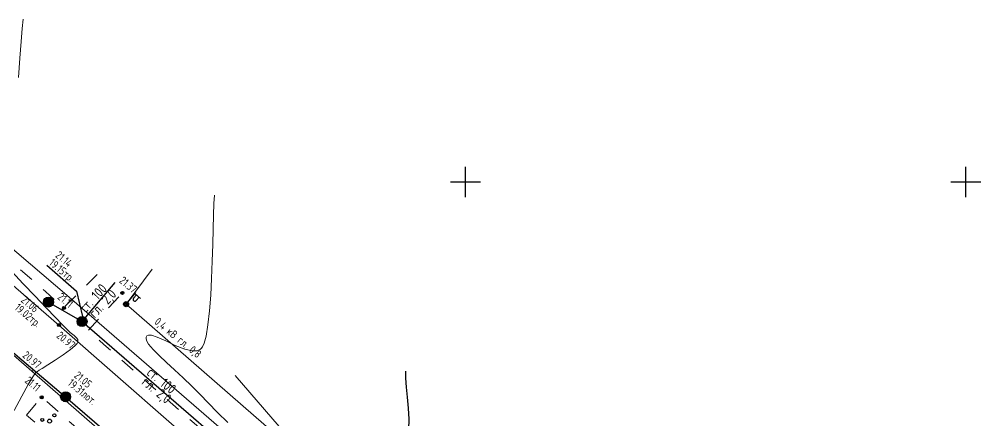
# Model space of a CAD drawing. Header units: metres. Extents: x -149473 to 83396, y -14167 to 104709.
# Drawn here: x -4603.36 to -4555.31, y 42631.8 to 42651.85 of the extents above; entities that cross this region are included whole.
import ezdxf

# ---------------------------------------------------------------- set-up
doc = ezdxf.new("R2010")
doc.units = ezdxf.units.M
doc.linetypes.add('g5_01_5x1_5', pattern=[1.5, 0.75, -0.75])
for name, color, linetype, transparency in [('02_Сетка', 7, 'Continuous', 0.6), ('07_Объекты электропередачи', 7, 'Continuous', 0.6), ('10_Границы покрытий и угодий', 7, 'Continuous', 0.6), ('13_Растительность', 7, 'Continuous', 0.6), ('19_Горизонтали', 7, 'Continuous', 0.6), ('30_Канализация', 7, 'Continuous', 0.6), ('31_Водопровод', 7, 'Continuous', 0.6), ('37_Кабель низкого напряжения', 7, 'Continuous', 0.6), ('44_Крышки колодцев', 7, 'Continuous', 0.6), ('61_Отметки высоты поверхности', 7, 'Continuous', 0.6)]:
    doc.layers.add(name, color=color, linetype=linetype, transparency=transparency)
doc.layers.add('Viewport2ForCustomObjects_0', color=7, linetype='Continuous')
doc.layers.add('Сети_Горизонтали.Вспомогательные', color=1, linetype='Continuous', lineweight=9)
doc.layers.add('Сети_Горизонтали.Основные', color=1, linetype='Continuous', lineweight=30)
doc.styles.add('LIKE11', font='GOST_0.TTF')
doc.styles.add('LIKE17', font='GOST_0.TTF')
doc.styles.add('LIKE32', font='GOST_0.TTF')
doc.styles.add('Line_GUGK', font='GOST_0.TTF')
doc.linetypes.add('g5_119_3', pattern='A,4,-1,[31,GUGK_2005.shx,S=0.1,R=0,X=0,Y=0],4,[31,GUGK_2005.shx,S=0.1,R=180,X=0,Y=0],-1', length=10)
doc.linetypes.add('g5_122_k', pattern='A,1,-1,1.5,-0.4,["К",Line_GUGK,S=1,R=0,X=0,Y=-0.5],-1.5,1.5,-1,4,-1,4,-1,3', length=20.9)
doc.linetypes.add('g5_122_v', pattern='A,1,-1,1.5,-0.4,["В",Line_GUGK,S=1,R=0,X=0,Y=-0.5],-1.5,1.5,-1,4,-1,4,-1,3', length=20.9)
doc.linetypes.add('g5_386_1', pattern='A,0,-0.75,[39,GUGK_2005.shx,S=0.5,R=0,X=0.55,Y=0],-0.75', length=1.5)

# ---------------------------------------------------------------- blocks, each defined once
blk = doc.blocks.new('g5_012')
at = {"color": 92}
for points in [[(0, -1.5), (0, 1.5)], [(-1.5, 0), (1.5, 0)]]:
    blk.add_lwpolyline(points, dxfattribs=at)
blk = doc.blocks.new('g5_330')
blk.add_hatch(color=0).paths.add_polyline_path([(0.15, 0, 1), (-0.15, 0, 1)])
at = {"color": 0}
blk.add_circle((0, 0), 0.15, dxfattribs=at)
blk = doc.blocks.new('g5_117kb')
h = blk.add_hatch(color=255)
h.paths.add_polyline_path([(0.037, 0.037), (0.461, 0.037, 0.367426), (0.037, 0.461)])
h.paths.add_polyline_path([(-0.038, 0.461, 0.367426), (-0.461, 0.037), (-0.038, 0.037)])
h.paths.add_polyline_path([(-0.038, -0.038), (-0.461, -0.038, 0.367426), (-0.038, -0.461)])
h.paths.add_polyline_path([(0.037, -0.461, 0.367426), (0.461, -0.038), (0.037, -0.038)])
at = {"color": 0}
for points in [[(-0.5, 0), (0.5, 0)], [(0, 0.5), (0, -0.5)]]:
    blk.add_lwpolyline(points, dxfattribs=at)
blk.add_circle((0, 0), 0.5, dxfattribs=at)
blk = doc.blocks.new('g5_117v')
h = blk.add_hatch(color=255)
h.paths.add_polyline_path([(-0.461, 0.037), (0.461, 0.037, 0.921954)])
h.paths.add_polyline_path([(0.461, -0.037), (-0.461, -0.037, 0.921954)])
at = {"color": 0}
blk.add_line((-0.5, 0), (0.5, 0), dxfattribs=at)
blk.add_circle((0, 0), 0.5, dxfattribs=at)
blk = doc.blocks.new('g5_110_1c')
h = blk.add_hatch(color=255)
edge = h.paths.add_edge_path()
edge.add_arc((0, 0), 0.212, 0, 360)
edge = h.paths.add_edge_path(flags=16)
edge.add_arc((0, 0), 0.0975, 0, 360)
h = blk.add_hatch(color=0)
edge = h.paths.add_edge_path()
edge.add_arc((0, 0), 0.06, 0, 360)
at = {"color": 0}
for p, q in [((0, 0.25), (0, 1.5)), ((0, 1.375), (0.75, 1.375))]:
    blk.add_line(p, q, dxfattribs=at)
blk.add_lwpolyline([(0.2, 1.375), (0.2, 0.932, 1.040016), (0.55, 0.932), (0.55, 1.375)], format="xyb", dxfattribs=at)
for radius in [0.25, 0.06]:
    blk.add_circle((0, 0), radius, dxfattribs=at)
blk = doc.blocks.new('g5_394')
at = {"color": 0}
for centre, radius in [((0, 0), 0.2), ((0, 0.75), 0.15), ((-0.65, -0.375), 0.15), ((0.65, -0.375), 0.15)]:
    blk.add_circle(centre, radius, dxfattribs=at)
blk = doc.blocks.new('CustomObjectsInViewport2_0')
at = {"layer": 'Сети_Горизонтали.Вспомогательные', "color": 42, "flags": 128}
for points, elevation in [([(2896.922, 1633.456), (2897.684, 1634.883), (2898.323, 1636.027), (2898.772, 1636.799), (2898.963, 1637.112), (2899.1, 1637.258), (2899.242, 1637.35), (2899.419, 1637.466), (2899.695, 1637.645), (2900.266, 1638.005), (2901.01, 1638.484), (2901.806, 1639.017), (2902.531, 1639.541), (2902.979, 1639.91), (2903.197, 1640.137), (2903.272, 1640.257), (2903.285, 1640.306), (2903.288, 1640.383), (2903.261, 1640.524), (2903.153, 1640.712), (2902.912, 1640.943), (2902.516, 1641.246), (2902.1, 1641.623), (2901.742, 1642.001), (2901.046, 1642.728), (2900.101, 1643.713), (2898.997, 1644.868), (2897.824, 1646.102), (2896.672, 1647.327)], 21), ([(2897.337, 1666.713), (2897.484, 1668.631), (2897.612, 1670.289), (2897.716, 1671.611), (2897.793, 1672.52)], 21), ([(2918.252, 1632.249), (2917.228, 1633.256), (2916.293, 1634.194), (2915.497, 1635.033), (2914.675, 1635.888), (2913.813, 1636.717), (2912.952, 1637.509), (2912.133, 1638.253), (2911.399, 1638.936), (2910.791, 1639.548), (2910.35, 1640.077), (2910.146, 1640.433), (2910.094, 1640.656), (2910.112, 1640.784), (2910.138, 1640.84), (2910.186, 1640.901), (2910.326, 1640.971), (2910.633, 1640.961), (2911.189, 1640.781), (2912.054, 1640.387), (2913.018, 1639.933), (2913.985, 1639.555), (2914.697, 1639.4), (2915.163, 1639.415), (2915.43, 1639.504), (2915.548, 1639.576), (2915.612, 1639.632), (2915.734, 1639.797), (2915.899, 1640.166), (2916.089, 1640.862), (2916.284, 1642.011), (2916.438, 1643.402), (2916.555, 1644.968), (2916.644, 1646.638), (2916.71, 1648.343), (2916.761, 1650.013), (2916.802, 1651.577), (2916.84, 1652.968), (2916.881, 1654.114), (2916.933, 1654.946)], 21.5)]:
    blk.add_lwpolyline(points, dxfattribs=dict(at, elevation=elevation))
at = {"layer": 'Сети_Горизонтали.Основные', "color": 40, "elevation": 22, "flags": 128}
blk.add_lwpolyline([(2936.352, 1631.546), (2936.387, 1632.594), (2936.336, 1633.684), (2936.24, 1634.762), (2936.138, 1635.773), (2936.069, 1636.662), (2936.073, 1637.373)], dxfattribs=at)

msp = doc.modelspace()

# ---------------------------------------------------------------- linework, layer by layer
at = {"flags": 128}
msp.add_lwpolyline([(-4601.983, 42639.564), (-4600.508, 42638.272), (-4600.203, 42637.004)], dxfattribs=at)
at = {"layer": '10_Границы покрытий и угодий', "color": 7, "linetype": 'Continuous', "lineweight": 20, "flags": 128}
for points in [[(-4614.164, 42647.645), (-4609.883, 42643.939), (-4608.724, 42642.936), (-4601.383, 42636.582), (-4592.935, 42629.18)], [(-4574.726, 42602.815), (-4574.148, 42605.404), (-4574.918, 42606.878), (-4577.029, 42608.733), (-4592.39, 42622.154), (-4592.338, 42623.501), (-4592.539, 42624.648), (-4593.062, 42625.767), (-4593.847, 42626.531), (-4603.517, 42634.957), (-4608.987, 42639.685), (-4609.317, 42639.605), (-4610.018, 42640.199), (-4610.086, 42640.598), (-4612.024, 42642.268), (-4613.23, 42642.591), (-4614.278, 42642.479), (-4615.462, 42641.482), (-4619.439, 42636.825), (-4622.256, 42633.555), (-4622.933, 42631.962), (-4622.957, 42630.655), (-4622.575, 42629.484), (-4621.255, 42627.758)]]:
    msp.add_lwpolyline(points, dxfattribs=at)
at = {"layer": '10_Границы покрытий и угодий', "color": 7, "linetype": 'g5_01_5x1_5', "lineweight": 20, "flags": 128}
for points in [[(-4599.467, 42639.103), (-4601.148, 42637.434), (-4602.052, 42638.253), (-4604.989, 42640.815), (-4608.249, 42643.575), (-4609.367, 42644.534), (-4609.883, 42643.939)], [(-4587.96, 42630.694), (-4588.81, 42629.717), (-4590.044, 42629.31), (-4591.473, 42629.396), (-4592.473, 42629.81), (-4595.363, 42632.325), (-4599.14, 42635.616), (-4599.91, 42636.313), (-4598.214, 42638.186)], [(-4602.998, 42632.088), (-4602.235, 42632.977), (-4597.833, 42629.103), (-4598.597, 42628.228), (-4602.998, 42632.088)]]:
    msp.add_lwpolyline(points, dxfattribs=at)
at = {"layer": '13_Растительность', "color": 92, "linetype": 'g5_386_1', "lineweight": 20, "flags": 128}
msp.add_lwpolyline([(-4608.953, 42644.852), (-4600.977, 42638.071), (-4591.267, 42629.669)], dxfattribs=at)
at = {"layer": '19_Горизонтали', "color": 32, "linetype": 'Continuous', "lineweight": 20, "flags": 128}
for points, elevation in [([(-4602.589, 42634.148), (-4602.718, 42634.286, -0.726035), (-4602.71, 42634.302), (-4602.682, 42634.296)], 10.5), ([(-4588.943, 42629.673), (-4589.041, 42629.792, -0.06299), (-4589.204, 42630.051), (-4589.224, 42630.094, 0.056039), (-4589.353, 42630.307), (-4589.353, 42630.307, 0.007571), (-4589.51, 42630.503), (-4589.738, 42630.78, 0.006442), (-4590.364, 42631.52), (-4592.577, 42634.068)], 10.75)]:
    msp.add_lwpolyline(points, format="xyb", dxfattribs=dict(at, elevation=elevation))
at = {"layer": '30_Канализация', "color": 12, "linetype": 'g5_122_k', "lineweight": 30, "flags": 128}
msp.add_lwpolyline([(-4609.262, 42639.939), (-4601.044, 42633.001), (-4597.668, 42630.084), (-4592.258, 42625.775), (-4587.655, 42631.161)], dxfattribs=at)
at = {"layer": '31_Водопровод', "color": 94, "linetype": 'g5_122_v', "lineweight": 30, "flags": 128}
for points in [[(-4601.899, 42637.73), (-4600.224, 42636.755), (-4598.576, 42638.704)], [(-4600.224, 42636.755), (-4576.733, 42616.451)]]:
    msp.add_lwpolyline(points, dxfattribs=at)
at = {"layer": '37_Кабель низкого напряжения', "color": 1, "linetype": 'g5_119_3', "lineweight": 20, "flags": 128}
msp.add_lwpolyline([(-4596.726, 42639.365), (-4598.022, 42637.624), (-4585.283, 42626.531), (-4582.94, 42629.51)], dxfattribs=at)

# ---------------------------------------------------------------- block references
at = {"layer": '02_Сетка', "color": 92, "linetype": 'Continuous', "lineweight": 15, "ltscale": 0.5, "xscale": 0.5, "yscale": 0.5, "zscale": 0.5}
for p in [(-4581.056, 42643.725), (-4556.056, 42643.725)]:
    msp.add_blockref('g5_012', p, dxfattribs=at)
at = {"layer": '07_Объекты электропередачи', "color": 7, "linetype": 'Continuous', "lineweight": 20, "xscale": 0.5, "yscale": 0.5, "zscale": 0.5, "rotation": 320.2655484459036}
msp.add_blockref('g5_110_1c', (-4598.022, 42637.624), dxfattribs=at)
at = {"layer": '13_Растительность', "color": 92, "linetype": 'Continuous', "lineweight": 20, "xscale": 0.5, "yscale": 0.5, "zscale": 0.5, "rotation": 320.2655484459036}
msp.add_blockref('g5_394', (-4601.847, 42631.783), dxfattribs=at)
at = {"layer": '44_Крышки колодцев', "color": 7, "linetype": 'Continuous', "lineweight": 20, "xscale": 0.5, "yscale": 0.5, "zscale": 0.5, "rotation": 320.2244407250127}
for name, p in [('g5_117v', (-4601.899, 42637.73, 10.53)), ('g5_117v', (-4600.224, 42636.755, 10.572)), ('g5_117kb', (-4601.044, 42633.001, 10.525))]:
    msp.add_blockref(name, p, dxfattribs=at)
at = {"layer": '61_Отметки высоты поверхности', "color": 7, "linetype": 'Continuous', "lineweight": 20, "xscale": 0.5, "yscale": 0.5, "zscale": 0.5}
for p, rotation in [((-4598.208, 42638.188), 320.1837874390728), ((-4601.126, 42637.432), 320.1837874390728), ((-4601.383, 42636.582, 10.486), 320.2244407250127), ((-4602.239, 42632.972), 320.1837874390728)]:
    msp.add_blockref('g5_330', p, dxfattribs=dict(at, rotation=rotation))
at = {"layer": 'Viewport2ForCustomObjects_0', "xscale": 0.5, "yscale": 0.5, "zscale": 0.5}
msp.add_blockref('CustomObjectsInViewport2_0', (-6052.071, 41815.592), dxfattribs=at)

# ---------------------------------------------------------------- texts
at = {"color": 7, "linetype": 'Continuous', "lineweight": 15, "ltscale": 0.5, "style": 'LIKE11'}
for s, p in [('21.14', (-4601.593, 42640.005)), ('19.15тр.', (-4601.913, 42639.62)), ('19.02тр.', (-4603.631, 42637.386)), ('21.06', (-4603.311, 42637.77)), ('21.05', (-4600.656, 42634.002)), ('19.31лот.', (-4600.975, 42633.618))]:
    msp.add_text(s, height=0.4, rotation=320.2244, dxfattribs=at).set_placement(p)
at = {"layer": '31_Водопровод', "color": 94, "linetype": 'Continuous', "lineweight": 15, "style": 'LIKE32'}
for s, rotation, p in [('ст. 100', 46.9063, (-4600.033, 42637.176)), ('гл. 2,0', 46.9063, (-4599.581, 42636.886)), ('ст. 100', 320.7631, (-4597.028, 42634.124)), ('гл. 2,0', 320.7631, (-4597.287, 42633.654))]:
    msp.add_text(s, height=0.5, rotation=rotation, dxfattribs=at).set_placement(p)
at = {"layer": '37_Кабель низкого напряжения', "color": 1, "linetype": 'Continuous', "lineweight": 15, "style": 'LIKE32'}
msp.add_text('0,4 кВ гл. 0,8', height=0.4, rotation=320.7583, dxfattribs=at).set_placement((-4596.638, 42636.678))
at = {"layer": '61_Отметки высоты поверхности', "color": 7, "linetype": 'Continuous', "lineweight": 15, "ltscale": 0.5, "style": 'LIKE17'}
for s, rotation, p in [('21.37', 320.1838, (-4598.4, 42638.738, 2.133)), ('21.11', 320.1838, (-4601.487, 42637.921, 2.133)), ('20.97', 320.2244, (-4601.535, 42635.991)), ('20.97', 320.2244, (-4603.235, 42635.011)), ('21.11', 320.1838, (-4603.116, 42633.747, 2.133))]:
    msp.add_text(s, height=0.4, rotation=rotation, dxfattribs=at).set_placement(p)

doc.saveas('drawing.dxf')
